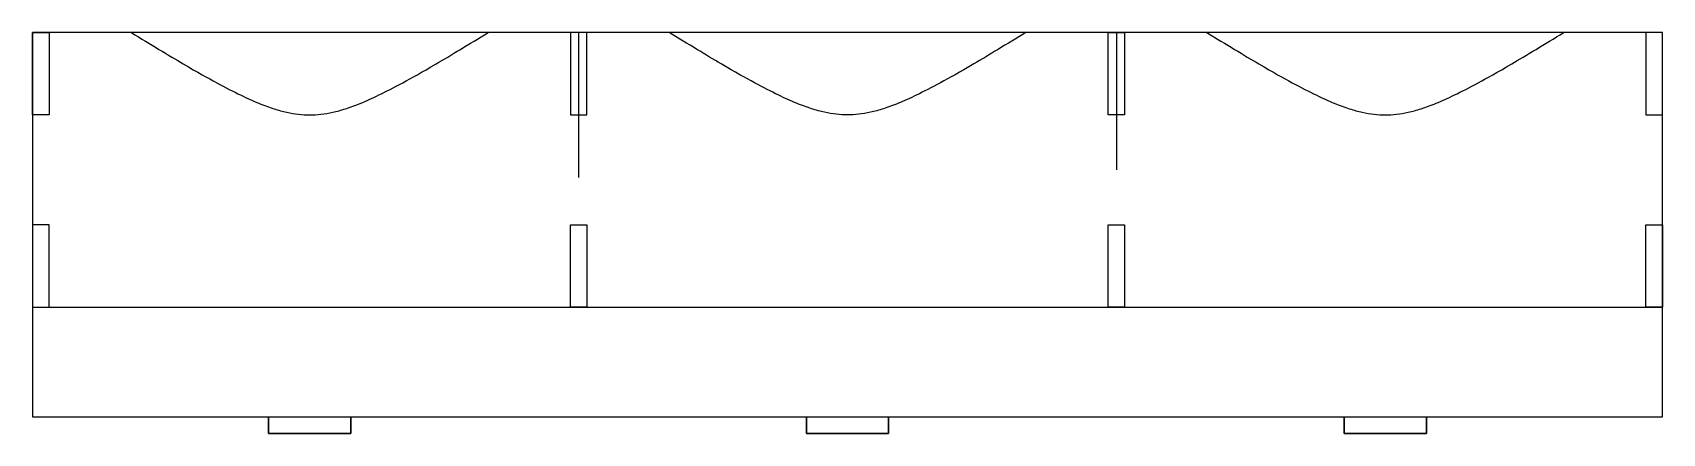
# Model space of a CAD drawing. Header units: millimetres. Extents: x 0 to 297, y -3 to 70.
import ezdxf

# ---------------------------------------------------------------- set-up
doc = ezdxf.new("R2010")
doc.units = ezdxf.units.MM
doc.layers.get('0').update_dxf_attribs({"linetype": 'CONTINUOUS'})

msp = doc.modelspace()

# ---------------------------------------------------------------- linework, layer by layer
for p, q in [((297, 70), (0, 70)), ((0, 70), (0, 0)), ((0, 70), (3, 70)), ((0, 55), (0, 70)), ((3, 70), (3, 55)), ((99.5, 70), (99.5, 43.58)), ((197.5, 70), (197.5, 45)), ((297, 70), (294, 70)), ((294, 70), (294, 55)), ((297, 0), (297, 70)), ((297, 55), (297, 70)), ((3, 55), (0, 55)), ((294, 55), (297, 55)), ((3, 35), (0, 35)), ((0, 35), (0, 20)), ((3, 20), (3, 35)), ((294, 20), (294, 35)), ((294, 35), (297, 35)), ((297, 35), (297, 20)), ((0, 20), (3, 20)), ((0, 20), (297, 20)), ((297, 20), (294, 20)), ((0, 0), (297, 0)), ((0, 0), (43, 0)), ((43, 0), (58, 0)), ((43, -3), (43, 0)), ((43, 0), (43, -3)), ((58, 0), (58, -3)), ((58, -3), (58, 0)), ((58, 0), (141, 0)), ((141, 0), (156, 0)), ((141, -3), (141, 0)), ((141, 0), (141, -3)), ((156, 0), (156, -3)), ((156, -3), (156, 0)), ((156, 0), (239, 0)), ((239, 0), (254, 0)), ((239, -3), (239, 0)), ((239, 0), (239, -3)), ((239, 0), (239, -3)), ((254, 0), (254, -3)), ((254, -3), (254, 0)), ((254, 0), (297, 0)), ((58, -3), (43, -3)), ((43, -3), (58, -3)), ((156, -3), (141, -3)), ((141, -3), (156, -3)), ((254, -3), (239, -3)), ((239, -3), (254, -3))]:
    msp.add_line(p, q)
for points in [[(101, 70), (98, 70), (98, 55), (101, 55)], [(196, 70), (199, 70), (199, 55), (196, 55)], [(101, 20), (98, 20), (98, 35), (101, 35)], [(199, 20), (196, 20), (196, 35), (199, 35)]]:
    msp.add_lwpolyline(points, close=True)
for points in [[(18, 70), (50.5, 50), (83, 70)], [(181, 70), (148.5, 50), (116, 70)], [(214, 70), (246.5, 50), (279, 70)]]:
    msp.add_rational_spline(points, [1, 3, 1], degree=2)

doc.saveas('drawing.dxf')
